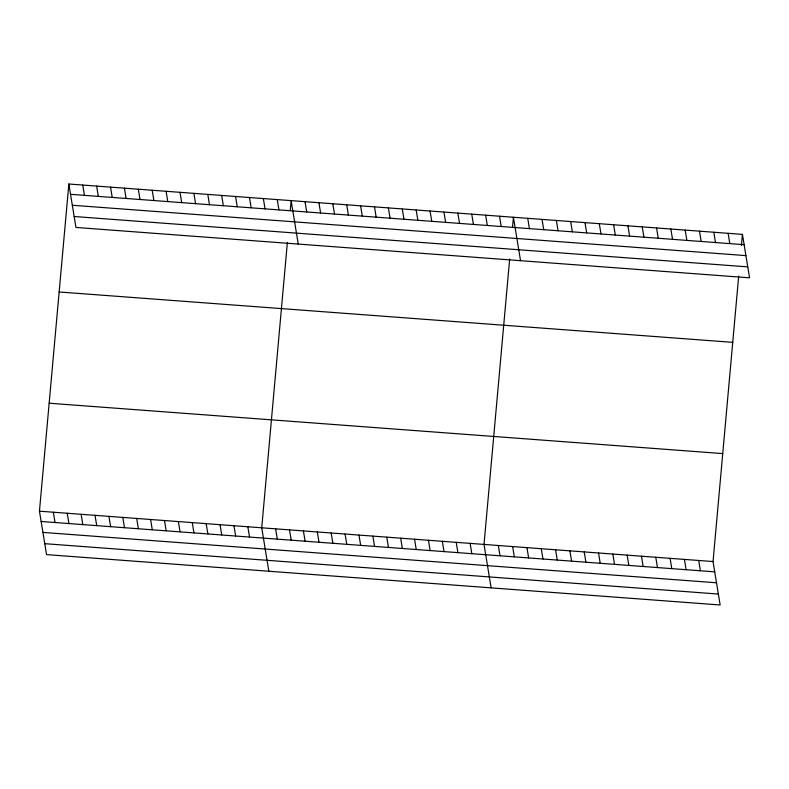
<?xml version="1.0" encoding="UTF-8"?>
<svg xmlns="http://www.w3.org/2000/svg" width="789" height="789" viewBox="0 0 789 789"><rect width="100%" height="100%" fill="white"/><g stroke="black" fill="none" stroke-linecap="round" stroke-linejoin="round"><path stroke-width="1.18" d="M738.691 276.101L713.039 561.551L720.15 604.985L46.561 554.618L39.45 511.183L68.85 184.015L742.439 234.382L749.55 277.817L75.961 227.449L68.85 184.015M287.383 242.351L261.731 527.802L268.842 571.236M290.253 210.456L291.131 200.643L298.252 244.067M509.674 258.97L484.012 544.43L491.133 587.854M512.534 227.074L513.422 217.261L520.533 260.695M741.443 245.428L742.439 234.382M70.537 194.311L744.126 244.679M72.332 205.248L745.911 255.616M74.176 216.511L747.755 266.879M59.145 291.979L732.734 342.347M49.155 403.218L722.734 453.586M39.45 511.183L713.039 561.551M41.136 521.48L714.726 571.847M42.931 532.407L716.511 582.785M44.776 543.68L718.355 594.048M728.129 233.317L729.805 243.614M713.808 232.242L715.495 242.539M699.498 231.177L701.184 241.473M685.187 230.102L686.874 240.398M670.867 229.037L672.553 239.333M656.556 227.962L658.243 238.258M698.719 560.486L700.405 570.782M642.246 226.897L643.932 237.193M684.408 559.411L686.095 569.707M627.926 225.822L629.612 236.118M670.098 558.346L671.784 568.642M613.615 224.757L615.302 235.053M655.777 557.271L657.464 567.567M599.305 223.681L600.991 233.978M641.467 556.206L643.153 566.492M584.984 222.616L586.671 232.913M627.156 555.131L628.843 565.427M570.674 221.541L572.36 231.838M612.836 554.056L614.523 564.352M556.363 220.476L558.05 230.773M598.526 552.99L600.212 563.287M542.043 219.401L543.729 229.698M584.215 551.915L585.902 562.212M527.733 218.326L529.419 228.623M569.895 550.85L571.581 561.147M555.584 549.775L557.271 560.072M499.526 216.225L501.212 226.522M541.274 548.71L542.96 559.006M485.629 215.18L487.316 225.476M526.953 547.635L528.64 557.931M471.743 214.144L473.43 224.441M512.643 546.57L514.329 556.866M457.847 213.109L459.533 223.405M443.951 212.063L445.637 222.36M498.332 545.495L500.019 555.791M430.064 211.028L431.751 221.324M416.168 209.992L417.854 220.289M470.126 543.384L471.812 553.681M402.282 208.947L403.968 219.243M456.229 542.349L457.916 552.645M388.385 207.911L390.072 218.208M442.343 541.313L444.02 551.61M374.489 206.876L376.175 217.172M428.447 540.268L430.133 550.564M360.603 205.83L362.289 216.127M414.55 539.232L416.237 549.529M346.706 204.795L348.393 215.091M400.664 538.197L402.351 548.493M332.81 203.759L334.497 214.046M386.768 537.151L388.454 547.448M318.924 202.714L320.61 213.01M372.872 536.116L374.558 546.412M305.027 201.678L306.714 211.975M358.985 535.08L360.672 545.377M345.089 534.035L346.775 544.331M277.245 199.597L278.931 209.894M331.193 532.999L332.879 543.296M263.348 198.562L265.035 208.858M317.306 531.964L318.993 542.26M249.462 197.526L251.139 207.813M303.41 530.918L305.096 541.215M235.566 196.481L237.252 206.777M289.514 529.883L291.2 540.179M221.67 195.445L223.356 205.742M275.627 528.847L277.314 539.143M207.783 194.4L209.47 204.696M193.887 193.364L195.573 203.661M247.845 526.766L249.531 537.062M179.991 192.329L181.677 202.625M233.948 525.73L235.635 536.017M166.104 191.283L167.791 201.58M220.052 524.685L221.739 534.981M152.208 190.248L153.894 200.544M206.166 523.649L207.852 533.946M138.312 189.212L139.998 199.509M192.269 522.614L193.956 532.9M124.425 188.167L126.112 198.463M178.373 521.568L180.06 531.865M110.529 187.131L112.216 197.428M164.487 520.533L166.173 530.829M96.643 186.096L98.319 196.392M150.591 519.487L152.277 529.784M82.746 185.05L84.433 195.347M136.694 518.452L138.381 528.748M122.808 517.416L124.494 527.713M108.912 516.371L110.598 526.667M95.025 515.335L96.712 525.632M81.129 514.3L82.815 524.596M67.233 513.254L68.919 523.551M53.346 512.219L55.033 522.515"/></g></svg>
